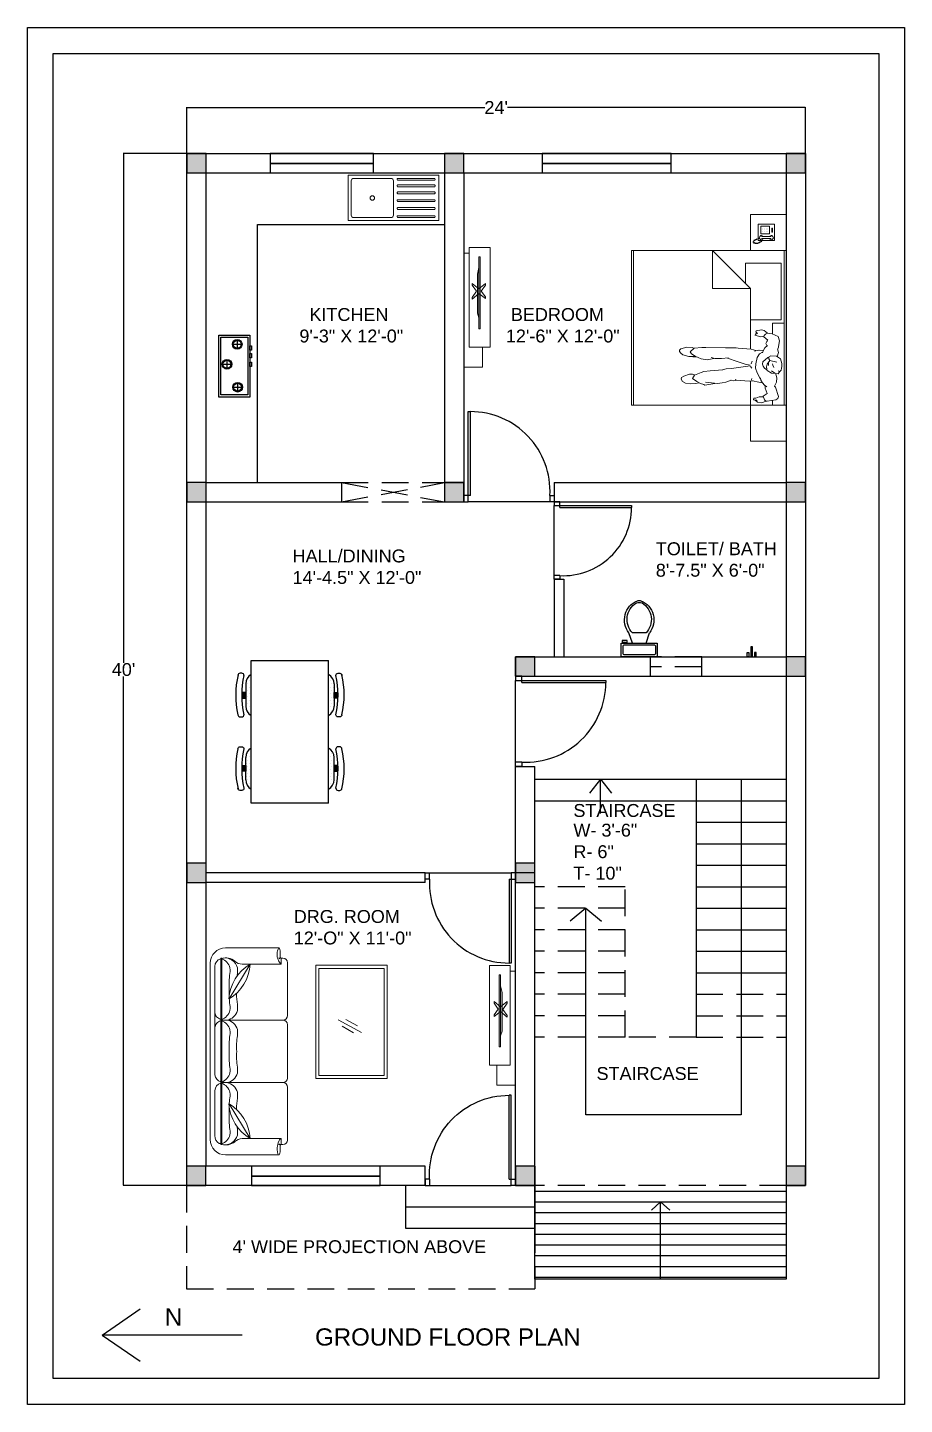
# Model space of a CAD drawing. Header units: inches. Extents: x 131529 to 132823, y 302501 to 303141.
# Drawn here: x 131529 to 131937, y 302501 to 303141 of the extents above; entities that cross this region are included whole.
import ezdxf

# ---------------------------------------------------------------- set-up
doc = ezdxf.new("R2010")
doc.units = ezdxf.units.IN
doc.header["$LTSCALE"] = 50
doc.header["$MEASUREMENT"] = 0
doc.header["$PDMODE"] = 34
doc.header["$PDSIZE"] = -1
doc.linetypes.add('HIDDEN', pattern=[0.375, 0.25, -0.125])
for name, color, linetype in [('column-1', 1, 'Continuous'), ('HATCH', 6, 'Continuous'), ('NOI THAT', 42, 'Continuous'), ('stair', 170, 'Continuous'), ('window-1', 32, 'Continuous')]:
    doc.layers.add(name, color=color, linetype=linetype)
for name, color, linetype, lineweight in [('FIXT', 204, 'Continuous', 0), ('FUR', 32, 'Continuous', 15), ('wall', 7, 'Continuous', 30), ('window', 150, 'Continuous', 13)]:
    doc.layers.add(name, color=color, linetype=linetype, lineweight=lineweight)
doc.styles.get("Standard").update_dxf_attribs({"font": 'arial.ttf'})
doc.dimstyles.get("Standard").update_dxf_attribs({"dimtxt": 6, "dimasz": 0.18, "dimexe": 0.18, "dimexo": 0.0625, "dimgap": 0.09, "dimtad": 0, "dimtih": 1, "dimtoh": 1, "dimdec": 1, "dimzin": 0, "dimdsep": 46, "dimlunit": 4, "dimtxsty": 'Standard', "dimcen": 0.09, "dimadec": 0, "dimazin": 0, "dimtfac": 1, "dimtdec": 1, "dimtofl": 0, "dimtmove": 0, "dimatfit": 3, "dimfxl": 1, "dimtolj": 1, "dimtzin": 0, "dimarcsym": 0})

# ---------------------------------------------------------------- blocks, each defined once
blk = doc.blocks.new('*D34')
at = {"color": 0, "lineweight": -2, "transparency": 16777216}
for p, q in [((131603.43, 303082.66), (131603.43, 303104.21)), ((131603.61, 303104.03), (131742.2, 303104.03)), ((131891.25, 303104.03), (131752.67, 303104.03)), ((131891.43, 303082.66), (131891.43, 303104.21))]:
    blk.add_line(p, q, dxfattribs=at)
at = {"color": 0, "transparency": 16777216}
for points in [[(131603.61, 303104.06), (131603.61, 303104), (131603.43, 303104.03)], [(131891.25, 303104.06), (131891.25, 303104), (131891.43, 303104.03)]]:
    blk.add_solid(points, dxfattribs=at)
at = {"layer": 'Defpoints', "color": 0, "transparency": 16777216}
for p in [(131603.43, 303104.03), (131603.43, 303082.59), (131891.43, 303082.59)]:
    blk.add_point(p, dxfattribs=at)
at = {"color": 0, "transparency": 16777216, "insert": (131747.43, 303104.03), "char_height": 6, "attachment_point": 5}
blk.add_mtext("\\A1;24'", dxfattribs=at)
blk = doc.blocks.new('*D33')
at = {"color": 0, "lineweight": -2, "transparency": 16777216}
for p, q in [((131603.37, 303082.59), (131573.87, 303082.59)), ((131574.05, 303082.41), (131574.05, 302845.75)), ((131574.05, 302602.77), (131574.05, 302839.44)), ((131603.37, 302602.59), (131573.87, 302602.59))]:
    blk.add_line(p, q, dxfattribs=at)
at = {"color": 0, "transparency": 16777216}
for points in [[(131574.02, 303082.41), (131574.08, 303082.41), (131574.05, 303082.59)], [(131574.02, 302602.77), (131574.08, 302602.77), (131574.05, 302602.59)]]:
    blk.add_solid(points, dxfattribs=at)
at = {"layer": 'Defpoints', "color": 0, "transparency": 16777216}
for p in [(131603.43, 303082.59), (131574.05, 302602.59), (131603.43, 302602.59)]:
    blk.add_point(p, dxfattribs=at)
at = {"color": 0, "transparency": 16777216, "insert": (131574.05, 302842.59), "char_height": 6, "attachment_point": 5}
blk.add_mtext("\\A1;40'", dxfattribs=at)
blk = doc.blocks.new('c-1')
at = {"true_color": 0x2776bb}
h = blk.add_hatch(color=152, dxfattribs=at)
h.dxf.hatch_style = 1
h.paths.add_polyline_path([(132531.54, 303002.83), (132522.54, 303002.83), (132522.54, 302993.83), (132531.54, 302993.83)])
at = {"layer": 'column-1'}
blk.add_lwpolyline([(132522.54, 303002.83), (132522.54, 302993.83), (132531.54, 302993.83), (132531.54, 303002.83), (132522.54, 303002.83)], dxfattribs=at)
blk = doc.blocks.new('w-1')
at = {"layer": 'window'}
for p, q in [((132593.25, 303036.58), (132545.25, 303036.58)), ((132593.25, 303036.38), (132545.25, 303036.38))]:
    blk.add_line(p, q, dxfattribs=at)
at = {"layer": 'window-1'}
for p, q in [((132545.25, 303041.08), (132545.25, 303032.08)), ((132593.25, 303041.08), (132545.25, 303041.08)), ((132593.25, 303032.08), (132593.25, 303041.08)), ((132545.25, 303032.08), (132593.25, 303032.08))]:
    blk.add_line(p, q, dxfattribs=at)
blk = doc.blocks.new('w-2')
at = {"layer": 'window'}
for p, q in [((132432.31, 303078.09), (132372.31, 303078.09)), ((132432.31, 303077.89), (132372.31, 303077.89))]:
    blk.add_line(p, q, dxfattribs=at)
at = {"layer": 'window-1'}
for p, q in [((132372.31, 303082.59), (132372.31, 303073.59)), ((132432.31, 303082.59), (132372.31, 303082.59)), ((132432.31, 303073.59), (132432.31, 303082.59)), ((132372.31, 303073.59), (132432.31, 303073.59))]:
    blk.add_line(p, q, dxfattribs=at)
blk = doc.blocks.new('v-1')
at = {"layer": 'window', "linetype": 'HIDDEN'}
for p, q in [((132593.25, 302942.29), (132569.25, 302942.29)), ((132593.25, 302942.09), (132569.25, 302942.09))]:
    blk.add_line(p, q, dxfattribs=at)
at = {"layer": 'window-1', "linetype": 'HIDDEN'}
for p, q in [((132569.25, 302946.79), (132569.25, 302937.79)), ((132593.25, 302946.79), (132569.25, 302946.79)), ((132593.25, 302937.79), (132593.25, 302946.79)), ((132569.25, 302937.79), (132593.25, 302937.79))]:
    blk.add_line(p, q, dxfattribs=at)
blk = doc.blocks.new('A$C8c4a38e5')
blk.add_blockref('v-1', (-132593.25, -302937.79))
blk = doc.blocks.new('*U10')
for p, q in [((-8, -8.5), (-8, -8)), ((-7, -8), (-7, -9.5)), ((-4, -8), (-6, -14)), ((4, -8), (6, -14)), ((9.5, -6), (9.5, -2)), ((-10, -8.5), (-8, -8.5)), ((-10, -9.5), (-10, -8.5)), ((-7, -9.5), (-10, -9.5)), ((4, -14), (-4, -14))]:
    blk.add_line(p, q)
blk.add_lwpolyline([(10.5, -8), (10.5, 0), (-10.5, 0), (-10.5, -8)], close=True)
for points in [[(-9.5, -2), (-9.5, -6)], [(8.5, -1), (-8.5, -1)], [(-8.5, -7), (8.5, -7)]]:
    blk.add_lwpolyline(points)
for centre, radius, start, end in [((-8.62, -1.88), 0.884, 81.8699, 188.1301), ((-8.62, -6.12), 0.884, 171.8699, 278.1301), ((8.62, -1.88), 0.884, 351.8699, 98.1301), ((8.62, -6.12), 0.884, 261.8699, 8.1301), ((3.52, -21.58), 12.17, 141.46911, 247.97143), ((4.2, -21.82), 11.33, 136.36773, 238.94682), ((-3.52, -21.58), 12.17, 292.02843, 38.53071), ((-4.2, -21.82), 11.33, 301.05301, 43.63209), ((0, -27.88), 4, 245.73182, 294.26817), ((0, -29), 4, 254.86053, 285.13947)]:
    blk.add_arc(centre, radius, start, end)
blk = doc.blocks.new('D1')
at = {"color": 51, "true_color": 0xf7f281}
for p, q in [((-586.56, 32830.65), (-586.56, 32831.65)), ((-586.56, 32831.65), (-584.56, 32831.65)), ((-586.56, 32828.65), (-586.56, 32830.65)), ((-584.56, 32828.65), (-586.56, 32828.65)), ((-584.56, 32831.65), (-546.56, 32831.65)), ((-584.56, 32828.65), (-584.56, 32831.65)), ((-547.56, 32828.65), (-547.56, 32789.65)), ((-547.56, 32828.65), (-546.56, 32828.65)), ((-546.56, 32831.65), (-546.56, 32828.65)), ((-544.56, 32831.65), (-546.56, 32831.65)), ((-546.56, 32828.65), (-544.56, 32828.65)), ((-546.56, 32828.65), (-546.56, 32789.65)), ((-544.56, 32830.65), (-544.56, 32831.65)), ((-544.56, 32828.65), (-544.56, 32830.65)), ((-546.56, 32789.65), (-547.56, 32789.65))]:
    blk.add_line(p, q, dxfattribs=at)
blk.add_arc((-547.56, 32826.7), 37.05, 176.98513, 270, dxfattribs=at)
blk = doc.blocks.new('GFDB')
at = {"color": 0, "linetype": 'Continuous'}
for p, q in [((11360.93, 3800.72), (11360.93, 3800.72)), ((11363.74, 3800.72), (11363.74, 3800.72)), ((11366.55, 3800.72), (11366.55, 3800.72)), ((11369.37, 3800.72), (11369.37, 3800.72)), ((11372.18, 3800.72), (11372.18, 3800.72)), ((11374.99, 3800.72), (11374.99, 3800.72))]:
    blk.add_line(p, q, dxfattribs=at)
at = {"layer": 'HATCH', "linetype": 'Continuous'}
for p, q in [((11359.52, 3800.01), (11359.52, 3800.01)), ((11360.93, 3799.31), (11360.93, 3799.31)), ((11362.33, 3800.01), (11362.33, 3800.01)), ((11362.33, 3798.61), (11362.33, 3798.61)), ((11363.74, 3799.31), (11363.74, 3799.31)), ((11365.15, 3800.01), (11365.15, 3800.01)), ((11365.15, 3798.61), (11365.15, 3798.61)), ((11366.55, 3799.31), (11366.55, 3799.31)), ((11367.96, 3800.01), (11367.96, 3800.01)), ((11367.96, 3798.61), (11367.96, 3798.61)), ((11369.37, 3799.31), (11369.37, 3799.31)), ((11370.77, 3800.01), (11370.77, 3800.01)), ((11370.77, 3798.61), (11370.77, 3798.61)), ((11372.18, 3799.31), (11372.18, 3799.31)), ((11373.58, 3800.01), (11373.58, 3800.01)), ((11373.58, 3798.61), (11373.58, 3798.61))]:
    blk.add_line(p, q, dxfattribs=at)
at = {"layer": 'NOI THAT', "linetype": 'Continuous'}
for p, q in [((11372.18, 3798.35), (11362.6, 3798.35)), ((11366.06, 3798.34), (11368.5, 3798.34)), ((11366.06, 3796.71), (11366.06, 3798.34)), ((11368.5, 3798.34), (11368.5, 3796.71)), ((11359.01, 3795.01), (11359.01, 3795.04)), ((11366.06, 3798.04), (11368.43, 3798.04)), ((11366.06, 3797.7), (11368.43, 3797.7)), ((11366.06, 3797.36), (11368.43, 3797.36)), ((11366.06, 3797.02), (11368.43, 3797.02)), ((11366.06, 3796.91), (11368.43, 3796.91)), ((11375.88, 3795.04), (11375.88, 3795.05))]:
    blk.add_line(p, q, dxfattribs=at)
for points in [[(11359.01, 3795.04), (11359, 3795.04, -0.414214), (11358.1, 3795.94), (11358.1, 3796.68, -0.414214), (11359, 3797.58)], [(11359, 3797.58), (11359.01, 3797.58, -0.414214)], [(11375.78, 3797.58, -0.414214), (11376.68, 3796.68), (11376.68, 3795.94, -0.414214), (11375.78, 3795.04)]]:
    blk.add_lwpolyline(points, format="xyb", dxfattribs=at)
for centre, radius, start, end in [((11362.6, 3802.85), 4.5, 208.59079, 270), ((11372.18, 3802.85), 4.5, 270, 331.40921), ((11367.39, 3834.51), 37.87, 257.19932, 282.80068), ((11367.37, 3831.35), 37.29, 257.04245, 283.41445)]:
    blk.add_arc(centre, radius, start, end, dxfattribs=at)
blk = doc.blocks.new('NGM')
at = {"color": 0, "linetype": 'Continuous'}
for p, q in [((11317.72, 4592.48), (11317.72, 4592.48)), ((11319.12, 4594.59), (11319.12, 4594.59)), ((11320.53, 4592.48), (11320.53, 4592.48)), ((11323.34, 4592.48), (11323.34, 4592.48)), ((11326.15, 4592.48), (11326.15, 4592.48)), ((11328.97, 4592.48), (11328.97, 4592.48)), ((11331.78, 4592.48), (11331.78, 4592.48)), ((11350.21, 4592.48), (11350.21, 4592.48)), ((11353.02, 4592.48), (11353.02, 4592.48)), ((11355.84, 4592.48), (11355.84, 4592.48)), ((11358.65, 4592.48), (11358.65, 4592.48)), ((11361.46, 4592.48), (11361.46, 4592.48)), ((11364.27, 4592.48), (11364.27, 4592.48)), ((11317.72, 4559.53), (11317.72, 4559.53)), ((11319.12, 4557.42), (11319.12, 4557.42)), ((11320.53, 4559.53), (11320.53, 4559.53)), ((11323.34, 4559.53), (11323.34, 4559.53)), ((11326.15, 4559.53), (11326.15, 4559.53)), ((11328.97, 4559.53), (11328.97, 4559.53)), ((11331.78, 4559.53), (11331.78, 4559.53))]:
    blk.add_line(p, q, dxfattribs=at)
at = {"layer": 'HATCH', "linetype": 'Continuous'}
for p, q in [((11319.12, 4593.18), (11319.12, 4593.18)), ((11320.53, 4593.89), (11320.53, 4593.89)), ((11321.93, 4594.59), (11321.93, 4594.59)), ((11321.93, 4593.18), (11321.93, 4593.18)), ((11323.34, 4593.89), (11323.34, 4593.89)), ((11324.75, 4594.59), (11324.75, 4594.59)), ((11324.75, 4593.18), (11324.75, 4593.18)), ((11326.15, 4593.89), (11326.15, 4593.89)), ((11327.56, 4594.59), (11327.56, 4594.59)), ((11327.56, 4593.18), (11327.56, 4593.18)), ((11328.97, 4593.89), (11328.97, 4593.89)), ((11330.37, 4594.59), (11330.37, 4594.59)), ((11330.37, 4593.18), (11330.37, 4593.18)), ((11331.78, 4593.89), (11331.78, 4593.89)), ((11333.18, 4593.18), (11333.18, 4593.18)), ((11348.81, 4593.18), (11348.81, 4593.18)), ((11350.21, 4593.89), (11350.21, 4593.89)), ((11351.62, 4594.59), (11351.62, 4594.59)), ((11351.62, 4593.18), (11351.62, 4593.18)), ((11353.02, 4593.89), (11353.02, 4593.89)), ((11354.43, 4594.59), (11354.43, 4594.59)), ((11354.43, 4593.18), (11354.43, 4593.18)), ((11355.84, 4593.89), (11355.84, 4593.89)), ((11357.24, 4594.59), (11357.24, 4594.59)), ((11357.24, 4593.18), (11357.24, 4593.18)), ((11358.65, 4593.89), (11358.65, 4593.89)), ((11360.06, 4594.59), (11360.06, 4594.59)), ((11360.06, 4593.18), (11360.06, 4593.18)), ((11361.46, 4593.89), (11361.46, 4593.89)), ((11362.87, 4594.59), (11362.87, 4594.59)), ((11362.87, 4593.18), (11362.87, 4593.18)), ((11319.12, 4558.82), (11319.12, 4558.82)), ((11320.53, 4558.12), (11320.53, 4558.12)), ((11321.93, 4558.82), (11321.93, 4558.82)), ((11321.93, 4557.42), (11321.93, 4557.42)), ((11323.34, 4558.12), (11323.34, 4558.12)), ((11324.75, 4558.82), (11324.75, 4558.82)), ((11324.75, 4557.42), (11324.75, 4557.42)), ((11326.15, 4558.12), (11326.15, 4558.12)), ((11327.56, 4558.82), (11327.56, 4558.82)), ((11327.56, 4557.42), (11327.56, 4557.42)), ((11328.97, 4558.12), (11328.97, 4558.12)), ((11330.37, 4558.82), (11330.37, 4558.82)), ((11330.37, 4557.42), (11330.37, 4557.42)), ((11331.78, 4558.12), (11331.78, 4558.12)), ((11333.18, 4558.82), (11333.18, 4558.82))]:
    blk.add_line(p, q, dxfattribs=at)
at = {"layer": 'NOI THAT', "linetype": 'Continuous'}
for p, q in [((11316.82, 4598.16), (11316.82, 4598.15)), ((11333.7, 4598.18), (11333.7, 4598.16)), ((11348.29, 4598.18), (11348.29, 4598.16)), ((11365.17, 4598.16), (11365.17, 4598.15)), ((11320.53, 4594.85), (11330.11, 4594.85)), ((11324.21, 4594.86), (11324.21, 4596.49)), ((11326.65, 4594.86), (11324.21, 4594.86)), ((11326.65, 4596.28), (11324.28, 4596.28)), ((11326.65, 4596.17), (11324.28, 4596.17)), ((11326.65, 4595.83), (11324.28, 4595.83)), ((11326.65, 4595.49), (11324.28, 4595.49)), ((11326.65, 4595.15), (11324.28, 4595.15)), ((11326.65, 4596.49), (11326.65, 4594.86)), ((11361.46, 4594.85), (11351.88, 4594.85)), ((11355.34, 4596.49), (11355.34, 4594.86)), ((11355.34, 4596.28), (11357.71, 4596.28)), ((11355.34, 4596.17), (11357.71, 4596.17)), ((11355.34, 4595.83), (11357.71, 4595.83)), ((11355.34, 4595.49), (11357.71, 4595.49)), ((11355.34, 4595.15), (11357.71, 4595.15)), ((11355.34, 4594.86), (11357.78, 4594.86)), ((11357.78, 4594.86), (11357.78, 4596.49)), ((11320.53, 4557.16), (11330.11, 4557.16)), ((11326.65, 4557.15), (11324.21, 4557.15)), ((11324.21, 4557.15), (11324.21, 4555.52)), ((11326.65, 4556.85), (11324.28, 4556.85)), ((11326.65, 4556.51), (11324.28, 4556.51)), ((11326.65, 4556.17), (11324.28, 4556.17)), ((11326.65, 4555.83), (11324.28, 4555.83)), ((11326.65, 4555.72), (11324.28, 4555.72)), ((11326.65, 4555.52), (11326.65, 4557.15)), ((11316.82, 4553.85), (11316.82, 4553.86)), ((11333.7, 4553.82), (11333.7, 4553.85))]:
    blk.add_line(p, q, dxfattribs=at)
at = {"layer": 'NOI THAT'}
for p, q in [((11310.62, 4559.5), (11310.62, 4592.5)), ((11310.62, 4592.5), (11371.37, 4592.5)), ((11371.37, 4592.5), (11371.37, 4559.5)), ((11310.62, 4559.5), (11371.37, 4559.5))]:
    blk.add_line(p, q, dxfattribs=at)
at = {"layer": 'NOI THAT', "linetype": 'Continuous'}
for points in [[(11316.93, 4595.61, -0.414214), (11316.03, 4596.51), (11316.03, 4597.26, -0.414214), (11316.93, 4598.16)], [(11333.7, 4598.16), (11333.71, 4598.16, -0.414214), (11334.61, 4597.26), (11334.61, 4596.51, -0.414214), (11333.71, 4595.61)], [(11348.29, 4598.16), (11348.28, 4598.16, 0.414214), (11347.38, 4597.26), (11347.38, 4596.51, 0.414214), (11348.28, 4595.61)], [(11365.06, 4595.61, 0.414214), (11365.96, 4596.51), (11365.96, 4597.26, 0.414214), (11365.06, 4598.16)], [(11333.71, 4595.61), (11333.7, 4595.61, -0.414214)], [(11348.28, 4595.61), (11348.29, 4595.61, 0.414214)], [(11316.93, 4556.39, 0.414214), (11316.03, 4555.49), (11316.03, 4554.75, 0.414214), (11316.93, 4553.85)], [(11333.7, 4553.85), (11333.71, 4553.85, 0.414214), (11334.61, 4554.75), (11334.61, 4555.49, 0.414214), (11333.71, 4556.39)], [(11333.71, 4556.39), (11333.7, 4556.39, 0.414214)]]:
    blk.add_lwpolyline(points, format="xyb", dxfattribs=at)
for centre, radius, start, end in [((11325.34, 4561.84), 37.29, 77.04245, 103.41445), ((11356.65, 4561.84), 37.29, 76.58555, 102.95755), ((11320.53, 4590.35), 4.5, 90, 151.40921), ((11325.32, 4558.68), 37.87, 77.19932, 102.80068), ((11330.11, 4590.35), 4.5, 28.59079, 90), ((11351.88, 4590.35), 4.5, 90, 151.40921), ((11356.67, 4558.68), 37.87, 77.19932, 102.80068), ((11361.46, 4590.35), 4.5, 28.59079, 90), ((11320.53, 4561.66), 4.5, 208.59079, 270), ((11325.32, 4593.32), 37.87, 257.19932, 282.80068), ((11330.11, 4561.66), 4.5, 270, 331.40921), ((11325.34, 4590.16), 37.29, 256.58555, 282.95755)]:
    blk.add_arc(centre, radius, start, end, dxfattribs=at)
at = {"layer": 'wall'}
blk.add_blockref('GFDB', (-10.72, 758.81), dxfattribs=at)
blk = doc.blocks.new('A$C3D937D1C')
at = {"linetype": 'Continuous', "lineweight": 9, "ltscale": 0.5}
for p, q in [((8.73, 43.62), (107.98, 43.62)), ((36.31, 40.97), (10.86, 40.97)), ((106.15, 40.98), (45.17, 40.97)), ((0, 4.96), (0, 34.89)), ((6.21, 37.64), (6.07, 37.64)), ((116.71, 34.89), (116.71, 4.93)), ((9.21, 25.56), (9.21, 3.5)), ((107.5, 3.53), (107.5, 25.56)), ((0, 4.96), (0, 4.96))]:
    blk.add_line(p, q, dxfattribs=at)
at = {"lineweight": 9}
for p, q in [((0, 34.92), (0, 4.96)), ((5.91, 37.1), (40.49, 37.1)), ((6.22, 37.67), (40.49, 37.67)), ((9.21, 21.06), (28.77, 32.99)), ((20.7, 32.98), (25.86, 32.98)), ((40.74, 34.18), (40.74, 37.25)), ((40.74, 33.47), (40.74, 2.58)), ((58.36, 37.67), (41, 37.67)), ((58.36, 37.1), (41, 37.1)), ((58.36, 32.98), (55.62, 32.98)), ((58.36, 37.67), (75.72, 37.67)), ((58.36, 37.1), (75.72, 37.1)), ((58.36, 32.98), (61.09, 32.98)), ((75.97, 34.18), (75.97, 37.25)), ((75.97, 33.47), (75.97, 2.58)), ((110.64, 37.67), (76.22, 37.67)), ((110.64, 37.1), (76.22, 37.1)), ((107.51, 21.06), (87.95, 32.99)), ((96.01, 32.98), (90.85, 32.98)), ((116.71, 34.92), (116.71, 4.96)), ((25.57, 28.72), (25.86, 28.72)), ((55.92, 28.72), (55.62, 28.72)), ((60.79, 28.72), (61.09, 28.72)), ((91.15, 28.72), (90.85, 28.72)), ((5.82, 2.58), (5.82, 3.24)), ((6.05, 3.53), (9.21, 3.53)), ((110.66, 3.53), (107.5, 3.53)), ((110.89, 2.58), (110.89, 3.24)), ((38.17, 0), (8.4, 0)), ((43.32, 0), (58.36, 0)), ((73.39, 0), (58.36, 0)), ((78.55, 0), (108.31, 0))]:
    blk.add_line(p, q, dxfattribs=at)
at = {"linetype": 'Continuous', "lineweight": 9, "ltscale": 0.5}
for centre, radius, start, end in [((8.73, 34.89), 8.73, 90, 180), ((10.56, 36.49), 4.49, 86.11492, 154.18393), ((35.98, 36.42), 4.56, 15.87303, 85.84095), ((45.7, 36.19), 4.81, 96.23637, 162.06753), ((106.15, 36.49), 4.49, 15.24187, 90), ((107.98, 34.89), 8.73, 360, 90), ((13.19, 34.72), 7.59, 162.03318, 221.03993), ((6.08, 37.34), 0.297, 92.00646, 248.33556), ((10.56, 36.49), 4.49, 154.18393, 165.19019), ((103.51, 34.72), 7.59, 318.96007, 18.32224), ((3.32, 25.56), 5.89, 0, 45.20961), ((113.39, 25.56), 5.89, 134.79041, 180.0427), ((0.77, 4.56), 0.863, 103.65266, 152.25391), ((3.38, -4.59), 10.38, 80.72908, 105.72056), ((4.38, -2.43), 8.11, 59.54306, 85.26907), ((7.87, 3.37), 1.35, 5.5333, 62.62455), ((112.54, -0.85), 6.68, 83.74322, 139.02397), ((113.63, -0.08), 5.88, 58.4644, 93.52906)]:
    blk.add_arc(centre, radius, start, end, dxfattribs=at)
at = {"lineweight": 9}
for centre, radius, start, end in [((71.23, 36.52), 4.49, 50.41009, 82.48306), ((68.6, 34.76), 7.59, 22.5791, 43.54929), ((83.34, 34.76), 7.59, 136.45071, 157.4209), ((80.7, 36.52), 4.49, 97.37672, 129.58991), ((13.07, 35.37), 7.35, 170.6841, 255.25325), ((13.07, 39.62), 7.35, 200.10287, 255.9463), ((30.17, 8.69), 24.35, 93.31715, 149.46212), ((7.8, 45.36), 24.35, 273.31715, 329.46212), ((12.94, 44.87), 12.48, 262.38135, 281.95065), ((20.7, -8.88), 41.86, 89.99991, 97.10255), ((25.86, -8.88), 41.86, 87.22437, 90.00009), ((25.86, -8.88), 41.86, 82.89745, 86.11477), ((33.62, 44.87), 12.48, 258.04935, 277.61865), ((33.49, 39.62), 7.35, 284.0537, 339.89713), ((33.49, 35.37), 7.35, 284.74675, 350.6841), ((40.49, 37.38), 0.286, 270, 90), ((41, 37.38), 0.286, 89.99893, 270), ((47.99, 35.37), 7.35, 189.3159, 255.25325), ((47.99, 39.62), 7.35, 200.10287, 255.9463), ((47.86, 44.87), 12.48, 262.38135, 281.95065), ((55.62, -8.88), 41.86, 89.99991, 97.10255), ((61.09, -8.88), 41.86, 82.89745, 90.00009), ((68.85, 44.87), 12.48, 258.04935, 277.61865), ((68.72, 39.62), 7.35, 284.0537, 339.89713), ((68.72, 35.37), 7.35, 284.74675, 350.6841), ((75.72, 37.38), 0.286, 270, 90), ((76.22, 37.38), 0.286, 90, 270), ((83.22, 35.37), 7.35, 189.3159, 255.25325), ((83.22, 39.62), 7.35, 200.10287, 255.9463), ((83.09, 44.87), 12.48, 262.38135, 281.95065), ((90.85, -8.88), 41.86, 89.99991, 97.10255), ((86.54, 8.69), 24.35, 30.53788, 86.68285), ((108.91, 45.36), 24.35, 210.53788, 266.68285), ((96.01, -8.88), 41.86, 82.89745, 90.00009), ((103.77, 44.87), 12.48, 258.04935, 277.61865), ((103.64, 39.62), 7.35, 284.0537, 339.89713), ((103.64, 35.37), 7.35, 284.74675, 8.32761), ((110.64, 37.38), 0.286, 270, 90), ((12.86, 40.63), 12.48, 262.38135, 278.03843), ((20.7, -13.14), 41.86, 96.51539, 98.38085), ((25.86, -13.14), 41.86, 81.61915, 90.00009), ((33.71, 40.63), 12.48, 261.96157, 277.61865), ((47.78, 40.63), 12.48, 262.38135, 278.03843), ((55.62, -13.14), 41.86, 86.25941, 98.38085), ((61.09, -13.14), 41.86, 81.61915, 93.74059), ((68.93, 40.63), 12.48, 261.96157, 277.61865), ((83, 40.63), 12.48, 262.38135, 278.03843), ((90.85, -13.14), 41.86, 89.99991, 98.38085), ((96.01, -13.14), 41.86, 81.61915, 83.48461), ((103.85, 40.63), 12.48, 261.96157, 277.61865), ((5.08, 3.47), 0.75, 19.51727, 85.54232), ((6.05, 3.82), 0.286, 199.51727, 270), ((6.11, 3.24), 0.286, 90, 180), ((8.4, 2.58), 2.58, 180, 270), ((38.17, 2.58), 2.58, 270, 0), ((43.32, 2.58), 2.58, 180, 270), ((73.39, 2.58), 2.58, 270, 0), ((78.55, 2.58), 2.58, 180, 270), ((108.31, 2.58), 2.58, 270, 0), ((110.6, 3.24), 0.286, 0, 90), ((110.66, 3.82), 0.286, 270, 340.48273), ((111.64, 3.47), 0.75, 94.45768, 160.48273)]:
    blk.add_arc(centre, radius, start, end, dxfattribs=at)
for centre, major_axis, start_param, end_param in [((3.44, 4.96), (3.44, 0), 3.141593, 5.22756), ((4.12, 4.66), (2.06, 0), -1.055642, 0.689291)]:
    blk.add_ellipse(centre, major_axis=major_axis, ratio=0.249415, start_param=start_param, end_param=end_param, dxfattribs=at)
at = {"lineweight": 9, "extrusion": (0, 0, -1)}
for centre, major_axis, start_param, end_param in [((112.59, 4.66), (2.06, 0), 2.08595, 3.830884), ((113.27, 4.96), (3.44, 0), -0.030964, 2.085967)]:
    blk.add_ellipse(centre, major_axis=major_axis, ratio=0.249415, start_param=start_param, end_param=end_param, dxfattribs=at)
blk = doc.blocks.new('sgsgss')
at = {"layer": 'FUR', "color": 252, "true_color": 0x939598}
for p, q in [((11957.94, -4210.38), (11961.19, -4214.43)), ((11957.94, -4210.38), (11958.88, -4210.38)), ((11958.88, -4210.38), (11962.62, -4213.03)), ((11966.37, -4210.38), (11962.62, -4213.03)), ((11967.34, -4210.38), (11964.01, -4214.46)), ((11966.37, -4210.38), (11967.34, -4210.38)), ((11961.19, -4214.43), (11957.86, -4218.36)), ((11957.86, -4218.36), (11958.84, -4218.36)), ((11962.58, -4215.86), (11958.84, -4218.36)), ((11962.58, -4215.86), (11966.01, -4218.36)), ((11964.01, -4214.46), (11966.96, -4218.36)), ((11966.01, -4218.36), (11966.96, -4218.36))]:
    blk.add_line(p, q, dxfattribs=at)
blk = doc.blocks.new('fgggdg')
at = {"layer": 'wall'}
h = blk.add_hatch(color=256, dxfattribs=at)
h.dxf.hatch_style = 1
h.paths.add_polyline_path([(11973.99, -4187.13), (11973.99, -4187.82), (12008.84, -4187.82), (12008.84, -4187.13)])
h.paths.add_polyline_path([(11982.49, -4186.44), (11979.25, -4187.13), (12003.58, -4187.13), (12001.29, -4186.44)])
at = {"layer": 'FUR', "color": 30, "true_color": 0xf26722}
for points in [[(11973.99, -4187.13), (12008.84, -4187.13), (12008.84, -4187.82), (11973.99, -4187.82)], [(11982.49, -4186.44), (12001.29, -4186.44), (12003.58, -4187.13), (11979.25, -4187.13)]]:
    blk.add_lwpolyline(points, close=True, dxfattribs=at)
at = {"layer": 'wall', "color": 252, "true_color": 0x939598, "xscale": 0.8, "yscale": 0.8, "zscale": 0.8}
blk.add_blockref('sgsgss', (2420.61, -815.59), dxfattribs=at)
blk = doc.blocks.new('VD')
at = {"layer": 'FUR', "ltscale": 0.5}
for p, q in [((26105.8, -1675.93), (26105.8, -1666.58)), ((26105.8, -1666.58), (26114.49, -1666.58)), ((26114.49, -1719.66), (26114.49, -1666.58)), ((26114.49, -1719.66), (26112.03, -1719.66))]:
    blk.add_line(p, q, dxfattribs=at)
blk.add_lwpolyline([(26112.03, -1722.34), (26102.31, -1722.34), (26102.31, -1675.93), (26112.03, -1675.93)], close=True, dxfattribs=at)
blk = doc.blocks.new('A$C37C667C8')
for p, q in [((0, 80.05), (16.7, 80.05)), ((0, 63.35), (0, 80.05)), ((16.7, 80.05), (16.7, 63.35)), ((16.7, 80.05), (88.68, 80.05)), ((16.7, 80.05), (16.7, 8.05)), ((88.68, 79.12), (16.7, 79.12)), ((32.24, 76.87), (31.41, 76.19)), ((33.07, 77.73), (32.24, 76.87)), ((32.43, 76.94), (32.74, 76.22)), ((33.99, 77.75), (33.07, 77.73)), ((34.68, 77.96), (33.99, 77.75)), ((36.08, 77.92), (34.68, 77.96)), ((38.27, 77.31), (36.08, 77.92)), ((39.57, 75.46), (38.27, 77.31)), ((46.62, 76.89), (43.06, 76.21)), ((48.63, 76.27), (46.62, 76.89)), ((56.47, 77.7), (56.47, 63.35)), ((82.81, 77.7), (56.47, 77.7)), ((82.81, 61), (82.81, 77.7)), ((88.68, 8.05), (88.68, 80.05)), ((88.68, 80.05), (105.38, 80.05)), ((88.68, 63.35), (88.68, 80.05)), ((105.38, 80.05), (105.38, 63.35)), ((17.81, 68.68), (18.69, 70.46)), ((18.55, 71.18), (19.24, 75.24)), ((18.69, 70.46), (18.55, 71.18)), ((19.24, 75.24), (19.82, 76.05)), ((19.82, 76.05), (20.85, 76.48)), ((20.85, 76.48), (25.15, 75.02)), ((20.89, 69.3), (22.17, 71.2)), ((22.23, 71.12), (24.66, 70.17)), ((25.15, 75.02), (25.58, 74.61)), ((25.3, 70.98), (26.05, 69.84)), ((25.58, 74.61), (27.41, 75.44)), ((27.41, 75.44), (29.42, 75.67)), ((29.42, 75.67), (31.24, 75.22)), ((31.41, 76.19), (31.49, 74.92)), ((31.49, 74.92), (31.72, 73.11)), ((32.68, 73.1), (31.58, 74.7)), ((31.72, 73.11), (32.85, 71.2)), ((32.85, 71.2), (33.46, 70.92)), ((33.16, 71), (34.02, 69.9)), ((33.46, 70.92), (34.55, 70.83)), ((34.28, 74.24), (35.33, 73.8)), ((34.55, 70.83), (35.87, 71.22)), ((35.18, 71.74), (36.51, 71.73)), ((35.33, 73.8), (36.01, 73.6)), ((35.87, 71.22), (37.47, 72.39)), ((37.49, 72.43), (36.78, 75.58)), ((36.86, 69.08), (38.92, 71.45)), ((37.47, 72.39), (38.37, 71.86)), ((38.37, 71.86), (39.02, 71.93)), ((38.92, 71.45), (39.75, 72.88)), ((41.19, 76.34), (39.32, 75.82)), ((39.75, 72.88), (39.57, 75.46)), ((42.89, 76.01), (41.19, 76.34)), ((43.38, 70.11), (44.44, 71.34)), ((44.21, 71.09), (45.38, 70.59)), ((45.38, 70.59), (46.33, 70.97)), ((46.33, 70.97), (46.86, 71.27)), ((47.05, 71.47), (48.56, 69.61)), ((49.95, 73.52), (48.63, 76.27)), ((50.19, 71.35), (49.85, 70.32)), ((50.19, 71.35), (49.95, 73.52)), ((51.56, 69.69), (50.19, 71.35)), ((93.36, 74.52), (93.36, 67)), ((100.97, 74.52), (93.36, 74.52)), ((94.21, 73.07), (94.21, 68.43)), ((95.14, 73.07), (95.14, 68.43)), ((96.51, 72.22), (96.51, 68.16)), ((99.99, 72.22), (96.51, 72.22)), ((99.12, 73.67), (97.23, 73.67)), ((97.23, 73.67), (97.23, 73.24)), ((97.23, 73.24), (99.12, 73.24)), ((97.38, 71.5), (97.38, 71.5)), ((97.38, 70.63), (97.38, 70.63)), ((98.25, 71.5), (98.25, 71.5)), ((98.25, 70.63), (98.25, 70.63)), ((99.12, 73.24), (99.12, 73.67)), ((99.12, 71.5), (99.12, 71.5)), ((99.12, 70.63), (99.12, 70.63)), ((99.99, 68.16), (99.99, 72.22)), ((100.97, 67), (100.97, 74.52)), ((18.1, 66.64), (17.81, 68.68)), ((19.03, 65.61), (18.1, 66.64)), ((19.11, 66.4), (18.58, 66.41)), ((18.75, 70.43), (19.32, 69.85)), ((19.24, 65.01), (19.11, 66.4)), ((19.24, 65.01), (19.44, 64.73)), ((19.32, 69.85), (20.89, 69.3)), ((20.02, 64.94), (19.44, 64.73)), ((20.09, 65.86), (20.02, 64.94)), ((20.66, 67.41), (20.09, 65.86)), ((20.62, 69.35), (20.66, 67.41)), ((24.66, 70.17), (25.76, 70.18)), ((26.05, 69.84), (27.22, 68.97)), ((27.64, 66.56), (27.16, 68.78)), ((27.22, 68.97), (28.45, 68.27)), ((27.96, 65.17), (27.64, 66.56)), ((27.9, 62.76), (28.09, 64.94)), ((28.05, 64.16), (28.77, 63.87)), ((28.45, 68.27), (29.42, 67.99)), ((28.93, 68.1), (31.8, 66.47)), ((31.8, 66.47), (33.99, 65.79)), ((33.99, 65.79), (35.99, 65.84)), ((34.02, 69.9), (34.95, 69.32)), ((34.7, 63.39), (34.04, 64.06)), ((34.95, 69.32), (35.85, 68.97)), ((35.85, 68.97), (36.86, 69.08)), ((35.99, 65.84), (38.93, 66.45)), ((37.24, 64.17), (36.04, 63.66)), ((38.93, 66.45), (40.66, 67.58)), ((40.66, 67.58), (41.36, 68.92)), ((41.16, 69.04), (42.36, 69.48)), ((42.29, 67.25), (41.92, 65.31)), ((42.13, 65.94), (42.85, 63.76)), ((42.2, 69.19), (42.36, 67.38)), ((42.36, 69.48), (43.38, 70.11)), ((49.15, 69.72), (48.56, 69.61)), ((48.81, 69.64), (48.57, 68.05)), ((48.57, 68.05), (49.4, 65.63)), ((49.14, 65.56), (49.9, 65.75)), ((49.85, 70.32), (49.15, 69.72)), ((49.88, 66.38), (50.17, 66.71)), ((49.9, 65.75), (49.88, 66.38)), ((50.17, 66.71), (50.8, 65.8)), ((50.8, 65.8), (51.33, 66.06)), ((51.33, 66.06), (51.87, 68.46)), ((51.87, 68.46), (51.56, 69.69)), ((92.34, 66.84), (91.78, 66.65)), ((92.34, 66.46), (91.78, 66.28)), ((92.34, 66.09), (91.78, 65.91)), ((92.34, 65.72), (91.78, 65.54)), ((92.53, 67.21), (91.97, 67.02)), ((92.53, 65.35), (91.97, 65.17)), ((92.71, 67.58), (92.16, 67.39)), ((92.71, 64.98), (92.16, 64.79)), ((92.9, 67.95), (92.34, 67.76)), ((93.08, 68.32), (92.53, 68.13)), ((93.15, 64.72), (92.59, 64.53)), ((93.27, 68.69), (92.71, 68.51)), ((93.64, 65.17), (93.08, 64.98)), ((93.83, 65.54), (93.27, 65.35)), ((93.36, 67), (100.97, 67)), ((94.01, 65.91), (93.45, 65.72)), ((94.2, 66.28), (93.64, 66.09)), ((94.35, 67.52), (94.01, 66.46)), ((96.51, 68.16), (99.99, 68.16)), ((97.38, 69.76), (97.38, 69.76)), ((97.38, 68.89), (97.38, 68.89)), ((98.25, 69.76), (98.25, 69.76)), ((98.25, 68.89), (98.25, 68.89)), ((99.12, 69.76), (99.12, 69.76)), ((99.12, 68.89), (99.12, 68.89)), ((16.7, 63.35), (0, 63.35)), ((16.7, 63.35), (27.95, 63.35)), ((28.34, 56.92), (27.9, 62.76)), ((28.77, 63.87), (29.2, 63.99)), ((35, 63.31), (33.88, 54.48)), ((35.91, 60.88), (35.37, 63.29)), ((37.03, 57.11), (35.91, 60.88)), ((42.85, 63.76), (43.23, 57.61)), ((42.88, 63.35), (71.06, 63.35)), ((88.68, 45.73), (71.06, 63.35)), ((71.06, 63.35), (71.06, 45.73)), ((82.81, 61), (73.41, 61)), ((105.38, 63.35), (88.68, 63.35)), ((27.21, 50.23), (27.53, 51.93)), ((27.53, 51.93), (28.44, 54.43)), ((28.12, 55.63), (28.39, 56.92)), ((28.33, 54.19), (28.12, 55.63)), ((28.77, 56.25), (28.34, 56.92)), ((33.64, 52.06), (33.15, 50.41)), ((33.88, 54.48), (33.64, 52.06)), ((38.65, 52.74), (37.03, 57.11)), ((38.4, 49.82), (38.73, 53.11)), ((43.23, 57.61), (43.49, 56.77)), ((43.49, 56.77), (43.43, 51.68)), ((43.43, 51.68), (43.52, 42.62)), ((26.06, 42.11), (26.92, 46.79)), ((26.9, 48), (27.21, 50.23)), ((27.5, 42.5), (26.9, 48)), ((33.15, 50.41), (32.77, 44.62)), ((33.15, 50.41), (32.98, 50.32)), ((37.91, 43.24), (38.48, 46.32)), ((38.41, 46.85), (38.4, 49.82)), ((38.94, 45.09), (38.41, 46.85)), ((71.06, 45.73), (88.68, 45.73)), ((26.31, 41.7), (26.06, 42.11)), ((26.9, 40.14), (26.31, 41.7)), ((26.83, 37.72), (27.09, 39.42)), ((27.83, 38.4), (26.9, 40.14)), ((32.02, 40.43), (30.71, 37.36)), ((32.47, 41.65), (32.02, 40.43)), ((32.77, 44.62), (32.47, 41.65)), ((38.3, 40.45), (37.91, 43.24)), ((39.52, 37.58), (38.3, 40.45)), ((43.61, 40.76), (43.21, 37.21)), ((43.52, 42.62), (43.61, 40.76)), ((26.64, 35.48), (26.83, 37.72)), ((26.93, 33.19), (26.64, 35.48)), ((27.74, 31.76), (26.93, 33.19)), ((29.21, 36.33), (27.83, 38.4)), ((30.71, 37.36), (29.21, 36.33)), ((30.32, 32.38), (29.56, 31.31)), ((31.17, 35.04), (30.32, 32.38)), ((30.82, 37.32), (31.21, 36.42)), ((31.21, 36.42), (31.17, 35.04)), ((39.31, 36.49), (39.22, 38.29)), ((39.34, 34.74), (39.47, 37.43)), ((40.18, 31.98), (39.34, 34.74)), ((40.58, 35.91), (39.52, 37.58)), ((41.56, 35.27), (40.58, 35.91)), ((43.21, 37.21), (41.56, 35.27)), ((43.76, 33.81), (42.98, 31.01)), ((43.28, 36.81), (43.54, 36.22)), ((43.54, 36.22), (43.76, 33.81)), ((28.84, 31.12), (27.74, 31.76)), ((29.56, 31.31), (28.84, 31.12)), ((40.93, 31.03), (40.18, 31.98)), ((41.79, 30.37), (40.93, 31.03)), ((42.34, 30.39), (41.79, 30.37)), ((42.98, 31.01), (42.34, 30.39)), ((16.7, 8.98), (88.68, 8.98)), ((16.7, 8.05), (88.68, 8.05))]:
    blk.add_line(p, q)
blk.add_lwpolyline([(18.96, 73.59), (16.7, 73.59), (16.7, 79.12), (54.87, 79.12), (54.87, 73.59), (49.92, 73.59)])
for centre, start, end in [((94.67, 73.07), 298.49146, 241.50854), ((94.67, 68.43), 118.49146, 61.50854)]:
    blk.add_arc(centre, 0.972, start, end)
blk = doc.blocks.new('FIX_02')
for p, q in [((-450, 0), (450, 0)), ((450, 0), (450, -450)), ((-450, 0), (-450, -450)), ((-413, -37), (-413, -42)), ((-413, -117), (-413, -122)), ((-44, -30), (-406, -30)), ((-44, -49), (-406, -49)), ((-44, -110), (-406, -110)), ((-44, -129), (-406, -129)), ((-37, -37), (-37, -42)), ((-37, -117), (-37, -122)), ((0, -55), (0, -395)), ((25, -30), (395, -30)), ((420, -55), (420, -395)), ((-413, -196), (-413, -201)), ((-413, -273), (-413, -278)), ((-44, -189), (-406, -189)), ((-44, -208), (-406, -208)), ((-44, -266), (-406, -266)), ((-37, -196), (-37, -201)), ((-37, -273), (-37, -278)), ((-413, -342), (-413, -348)), ((-413, -408), (-413, -413)), ((-44, -285), (-406, -285)), ((-44, -335), (-406, -335)), ((-44, -355), (-406, -355)), ((-44, -401), (-406, -401)), ((-37, -342), (-37, -348)), ((-37, -408), (-37, -413)), ((-450, -450), (450, -450)), ((-44, -420), (-406, -420)), ((25, -420), (395, -420))]:
    blk.add_line(p, q)
blk.add_circle((210, -225), 22.5)
for centre, radius, start, end in [((-406, -37), 7, 90, 180), ((-406, -42), 7, 180, 270), ((-406, -117), 7, 90, 180), ((-406, -122), 7, 180, 270), ((-44, -37), 7, 0, 90), ((-44, -42), 7, 270, 0), ((-44, -117), 7, 0, 90), ((-44, -122), 7, 270, 0), ((25, -55), 25, 90, 180), ((395, -55), 25, 0, 90), ((-406, -196), 7, 90, 180), ((-406, -201), 7, 180, 270), ((-406, -273), 7, 90, 180), ((-44, -196), 7, 0, 90), ((-44, -201), 7, 270, 0), ((-44, -273), 7, 0, 90), ((-406, -278), 7, 180, 270), ((-406, -342), 7, 90, 180), ((-406, -348), 7, 180, 270), ((-406, -408), 7, 90, 180), ((-44, -278), 7, 270, 0), ((-44, -342), 7, 0, 90), ((-44, -348), 7, 270, 0), ((-44, -408), 7, 0, 90), ((25, -395), 25, 180, 270), ((395, -395), 25, 270, 0), ((-406, -413), 7, 180, 270), ((-44, -413), 7, 270, 0)]:
    blk.add_arc(centre, radius, start, end)

msp = doc.modelspace()

# ---------------------------------------------------------------- hatches: boundary and pattern name
at = {"true_color": 0xadddf7}
h = msp.add_hatch(dxfattribs=at)
h.set_pattern_fill('ANSI31', color=141, scale=40, angle=135)
h.set_pattern_definition([(180, (-207.1217, 0), (-4e-16, -5), [])])
h.paths.add_polyline_path([(131882.43, 302602.59), (131765.43, 302602.59), (131765.43, 302559.02), (131882.43, 302559.02)])

# ---------------------------------------------------------------- linework, layer by layer
for p, q in [((131603.43, 303082.59), (131891.43, 303082.59)), ((131603.43, 302602.59), (131603.43, 303082.59)), ((131891.43, 303082.59), (131891.43, 302602.59)), ((131612.43, 303073.59), (131882.43, 303073.59)), ((131612.43, 302611.59), (131612.43, 303073.59)), ((131723.43, 303073.59), (131723.43, 302920.59)), ((131732.43, 303073.59), (131732.43, 302920.59)), ((131882.43, 303073.59), (131882.43, 302602.59)), ((131636.43, 303049.59), (131723.43, 303049.59)), ((131636.43, 302929.59), (131636.43, 303049.59)), ((131612.43, 302929.59), (131675.43, 302929.59)), ((131675.43, 302929.59), (131675.43, 302920.59)), ((131723.43, 302929.59), (131732.43, 302929.59)), ((131774.43, 302929.59), (131882.43, 302929.59)), ((131774.43, 302929.59), (131774.43, 302920.59)), ((131612.43, 302920.59), (131675.43, 302920.59)), ((131723.43, 302920.59), (131732.43, 302920.59)), ((131774.43, 302920.59), (131882.43, 302920.59)), ((131774.43, 302884.59), (131778.93, 302884.59)), ((131774.43, 302884.59), (131774.43, 302848.59)), ((131778.93, 302884.59), (131778.93, 302848.59)), ((131756.43, 302848.59), (131882.43, 302848.59)), ((131756.43, 302839.59), (131756.43, 302848.59)), ((131756.43, 302839.59), (131882.43, 302839.59)), ((131756.43, 302797.59), (131765.43, 302797.59)), ((131756.43, 302602.59), (131756.43, 302797.59)), ((131765.43, 302611.59), (131765.43, 302797.59)), ((131795.99, 302791.59), (131790.91, 302785.19)), ((131795.99, 302775.72), (131795.99, 302791.59)), ((131795.99, 302791.59), (131801.06, 302785.19)), ((131861.43, 302791.59), (131861.43, 302635.54)), ((131714.43, 302748.09), (131612.43, 302748.09)), ((131714.43, 302743.59), (131612.43, 302743.59)), ((131714.43, 302743.59), (131714.43, 302748.09)), ((131714.43, 302743.59), (131714.43, 302748.09)), ((131765.43, 302748.09), (131756.43, 302748.09)), ((131789.18, 302731.59), (131781.85, 302725.56)), ((131789.18, 302635.54), (131789.18, 302731.59)), ((131789.18, 302731.59), (131796.5, 302725.56)), ((131861.43, 302635.54), (131789.18, 302635.54)), ((131714.43, 302611.59), (131612.43, 302611.59)), ((131714.43, 302602.59), (131714.43, 302611.59)), ((131765.43, 302611.59), (131756.43, 302611.59)), ((131765.43, 302611.59), (131765.43, 302602.59)), ((131891.43, 302611.59), (131882.43, 302611.59)), ((131714.43, 302602.59), (131603.43, 302602.59)), ((131765.43, 302602.59), (131756.43, 302602.59)), ((131765.43, 302559.02), (131765.43, 302602.59)), ((131891.43, 302602.59), (131882.43, 302602.59)), ((131882.43, 302602.59), (131882.43, 302559.02)), ((131823.93, 302595.07), (131819.67, 302591.09)), ((131823.93, 302559.02), (131823.93, 302595.07)), ((131823.93, 302595.07), (131828.2, 302591.09)), ((131882.43, 302559.02), (131765.43, 302559.02)), ((131564.1, 302533.07), (131581.77, 302545.23)), ((131629.29, 302533.07), (131564.1, 302533.07)), ((131564.1, 302533.07), (131581.77, 302520.9))]:
    msp.add_line(p, q)
at = {"color": 143, "true_color": 0x7aafdf}
for p, q in [((131625.08, 302993.87), (131628.78, 302993.87)), ((131626.93, 302995.72), (131626.93, 302992.02)), ((131620.31, 302984.62), (131624.01, 302984.62)), ((131622.16, 302986.47), (131622.16, 302982.77)), ((131627.12, 302975.79), (131627.12, 302972.09)), ((131625.27, 302973.94), (131628.97, 302973.94))]:
    msp.add_line(p, q, dxfattribs=at)
at = {"color": 61, "linetype": 'HIDDEN', "true_color": 0xe5e878}
for p, q in [((131675.43, 302929.59), (131723.43, 302929.59)), ((131675.43, 302920.59), (131723.43, 302929.59)), ((131675.43, 302929.59), (131723.43, 302920.59)), ((131675.43, 302920.59), (131723.43, 302920.59))]:
    msp.add_line(p, q, dxfattribs=at)
at = {"color": 141, "linetype": 'HIDDEN', "true_color": 0xadddf7}
for p, q in [((131603.37, 302602.59), (131603.37, 302554.59)), ((131765.43, 302602.59), (131765.43, 302554.59)), ((131603.37, 302554.59), (131765.43, 302554.59))]:
    msp.add_line(p, q, dxfattribs=at)
for points in [[(131937.41, 302500.8), (131529.37, 302500.8), (131529.37, 303141.21), (131937.41, 303141.21)], [(131925.41, 302512.8), (131541.37, 302512.8), (131541.37, 303129.21), (131925.41, 303129.21)], [(131865.87, 302848.59), (131866.68, 302848.59), (131866.68, 302853.12), (131865.87, 302853.12)], [(131864.95, 302848.59), (131864.19, 302848.59), (131864.19, 302850.52), (131864.95, 302850.52)], [(131867.59, 302848.59), (131868.36, 302848.59), (131868.36, 302850.52), (131867.59, 302850.52)]]:
    msp.add_lwpolyline(points, close=True)
at = {"color": 143, "true_color": 0x7aafdf}
for points in [[(131618.36, 302998.13), (131632.88, 302998.13), (131632.88, 302969.32), (131618.36, 302969.32)], [(131619.36, 302997.13), (131631.88, 302997.13), (131631.88, 302970.32), (131619.36, 302970.32)], [(131632.88, 302993.22), (131633.6, 302993.22), (131633.6, 302991.23), (131632.88, 302991.23)], [(131632.88, 302989.58), (131633.6, 302989.58), (131633.6, 302987.59), (131632.88, 302987.59)], [(131632.88, 302985.61), (131633.6, 302985.61), (131633.6, 302983.62), (131632.88, 302983.62)]]:
    msp.add_lwpolyline(points, close=True, dxfattribs=at)
for centre, radius in [((131626.93, 302993.87), 2.25), ((131626.93, 302993.87), 1.85), ((131622.16, 302984.62), 2.25), ((131622.16, 302984.62), 1.85), ((131627.12, 302973.94), 2.25), ((131627.12, 302973.94), 1.85)]:
    msp.add_circle(centre, radius, dxfattribs=at)
at = {"layer": 'FUR'}
msp.add_lwpolyline([(131663.45, 302705.18), (131663.45, 302652.47), (131696.74, 302652.47), (131696.74, 302705.18)], close=True, dxfattribs=at)
at = {"layer": 'stair'}
for p, q in [((131765.43, 302791.59), (131882.43, 302791.59)), ((131840.43, 302791.59), (131840.43, 302671.59)), ((131765.43, 302781.59), (131882.43, 302781.59)), ((131840.43, 302771.59), (131882.43, 302771.59)), ((131840.43, 302761.59), (131882.43, 302761.59)), ((131840.43, 302751.59), (131882.43, 302751.59)), ((131840.43, 302741.59), (131882.43, 302741.59)), ((131840.43, 302731.59), (131882.43, 302731.59)), ((131840.43, 302721.59), (131882.43, 302721.59)), ((131840.43, 302711.59), (131882.43, 302711.59)), ((131840.43, 302701.59), (131882.43, 302701.59)), ((131705.43, 302582.59), (131705.43, 302602.59)), ((131765.43, 302602.59), (131765.43, 302582.59)), ((131765.43, 302592.59), (131705.43, 302592.59)), ((131765.43, 302582.59), (131705.43, 302582.59))]:
    msp.add_line(p, q, dxfattribs=at)
at = {"layer": 'stair', "linetype": 'HIDDEN'}
for p, q in [((131807.43, 302741.59), (131765.43, 302741.59)), ((131807.43, 302671.59), (131807.43, 302741.59)), ((131807.43, 302731.59), (131765.43, 302731.59)), ((131807.43, 302721.59), (131765.43, 302721.59)), ((131807.43, 302711.59), (131765.43, 302711.59)), ((131807.43, 302701.59), (131765.43, 302701.59)), ((131807.43, 302691.59), (131765.43, 302691.59)), ((131840.43, 302691.59), (131882.43, 302691.59)), ((131807.43, 302681.59), (131765.43, 302681.59)), ((131840.43, 302681.59), (131882.43, 302681.59)), ((131807.43, 302671.59), (131765.43, 302671.59)), ((131840.43, 302671.59), (131807.43, 302671.59)), ((131840.43, 302671.59), (131882.43, 302671.59)), ((131882.43, 302602.59), (131765.43, 302602.59))]:
    msp.add_line(p, q, dxfattribs=at)
at = {"layer": 'window', "color": 4, "ltscale": 10}
for p, q in [((131684.81, 302673.81), (131673.98, 302679.68)), ((131682.87, 302676.97), (131677.44, 302679.8)), ((131681.11, 302673.7), (131675.76, 302676.71))]:
    msp.add_line(p, q, dxfattribs=at)
msp.add_lwpolyline([(131664.95, 302703.52), (131664.95, 302653.81), (131695.24, 302653.81), (131695.24, 302703.52)], close=True, dxfattribs=at)

# ---------------------------------------------------------------- block references
for name, p in [('c-1', (-919.11, 79.76)), ('w-1', (-902.94, 41.51)), ('c-1', (-799.11, 79.76)), ('w-2', (-603.5, 0)), ('c-1', (-640.11, 79.76)), ('c-1', (-919.11, -73.24)), ('c-1', (-799.11, -73.24)), ('c-1', (-640.11, -73.24)), ('c-1', (-766.11, -154.24)), ('A$C8c4a38e5', (131843.08, 302839.59)), ('c-1', (-640.11, -154.24)), ('c-1', (-919.11, -250.26)), ('c-1', (-766.11, -250.26)), ('D1', (132301, 269916.44)), ('c-1', (-919.17, -391.24)), ('w-2', (-738.79, -471)), ('c-1', (-766.11, -391.24)), ('c-1', (-640.11, -391.24))]:
    msp.add_blockref(name, p)
for p, rotation in [((131187.87, 335752.24), 180), ((164588.08, 303384.15), 89.99999999999999)]:
    msp.add_blockref('D1', p, dxfattribs=dict(rotation=rotation))
for name, p, xscale, yscale, zscale, rotation in [('D1', (159915.85, 303387.36), 0.8571428571428571, 0.8571428571428571, 0.8571428571428571, 89.99999999999999), ('*U10', (131813.99, 302848.59), -0.7927528243732873, 0.7927528243732873, 0.7927528243732873, 180)]:
    msp.add_blockref(name, p, dxfattribs=dict(xscale=xscale, yscale=yscale, zscale=zscale, rotation=rotation))
at = {"xscale": -1, "rotation": 180}
msp.add_blockref('D1', (132301, 335434.24), dxfattribs=at)
at = {"layer": 'FIXT', "xscale": 0.04685806955532422, "yscale": 0.04685806955532422, "zscale": 0.04685806955532422, "rotation": 180}
msp.add_blockref('FIX_02', (131699.65, 303051.39), dxfattribs=at)
at = {"layer": 'FUR', "xscale": -1, "rotation": 270}
msp.add_blockref('A$C37C667C8', (131802.38, 302948.81), dxfattribs=at)
at = {"layer": 'FUR', "color": 30, "true_color": 0xf26722, "yscale": 0.96, "zscale": 0.96}
for p, xscale, rotation in [((127719.74, 314529.63), -0.96, 90), ((135769.13, 314195.65), 0.96, 270)]:
    msp.add_blockref('fgggdg', p, dxfattribs=dict(at, xscale=xscale, rotation=rotation))
at = {"layer": 'FUR', "xscale": 0.8253570751512788, "yscale": 0.8253570751512788, "zscale": 0.8253570751512788, "rotation": 90.00000000000001}
msp.add_blockref('A$C3D937D1C', (131650.35, 302616.86), dxfattribs=at)
at = {"layer": 'wall', "rotation": 180}
msp.add_blockref('VD', (157846.93, 301316.63), dxfattribs=at)
at = {"layer": 'wall', "xscale": 1.090909090909091, "yscale": 1.090909090909091, "zscale": 1.090909090909091, "rotation": 90}
msp.add_blockref('NGM', (136643.47, 290441.66), dxfattribs=at)
at = {"layer": 'wall', "xscale": -1, "rotation": 180}
msp.add_blockref('VD', (105641.94, 300982.65), dxfattribs=at)

# ---------------------------------------------------------------- texts
at = {"char_height": 8, "attachment_point": 1}
for s, insert in [('N', (131593.25, 302545.48)), ('GROUND FLOOR PLAN', (131663.17, 302536.19))]:
    msp.add_mtext_dynamic_manual_height_columns(s, width=240.1915, gutter_width=30, heights=[0], dxfattribs=dict(at, insert=insert))
at = {"layer": 'FIXT', "char_height": 6, "attachment_point": 1}
for s, width, insert in [('{\\C165;\\c11495262;  KITCHEN\\P\\C85;\\c4766296;9\'-3" X 12\'-0"}', 82.5208, (131655.87, 303010.74)), ('{\\C165;\\c11495262; BEDROOM\\P\\C85;\\c4766296;12\'-6" X 12\'-0"}', 82.5208, (131751.95, 303010.74)), ('{\\C165;\\c11495262;HALL/DINING\\P\\C85;\\c4766296;14\'-4.5" X 12\'-0"}', 82.5208, (131652.7, 302898.44)), ('{\\C165;\\c11495262;TOILET/ BATH\\P\\C85;\\c4766296;8\'-7.5" X 6\'-0"}', 82.5208, (131821.71, 302901.8)), ('{\\C165;\\c11495262;STAIRCASE}', 82.5208, (131783.37, 302780.07)), ('{\\C165;\\c11495262;W- 3\'-6"\\PR- 6"\\PT- 10"}', 82.5208, (131783.37, 302770.9)), ('{\\C165;\\c11495262;DRG. ROOM\\P\\C85;\\c4766296;12\'-O" X 11\'-0"}', 82.5208, (131653.24, 302730.76)), ('{\\C165;\\c11495262;STAIRCASE}', 82.5208, (131794.14, 302657.72)), ("{\\C165;\\c11495262;4' WIDE PROJECTION ABOVE}", 116.1893, (131624.76, 302577.18))]:
    msp.add_mtext_dynamic_manual_height_columns(s, width=width, gutter_width=30, heights=[0], dxfattribs=dict(at, insert=insert))

# ---------------------------------------------------------------- dimensions: what is measured, and where the dimension line sits
dim = msp.add_linear_dim(base=(131603.43, 303104.03), p1=(131891.43, 303082.59), p2=(131603.43, 303082.59), dimstyle='Standard')
dim.commit()
dim.dimension.update_dxf_attribs({"geometry": '*D34', "text_midpoint": (131747.43, 303104.03)})
dim = msp.add_linear_dim(base=(131574.05, 302602.59), p1=(131603.43, 303082.59), p2=(131603.43, 302602.59), angle=90, dimstyle='Standard')
dim.commit()
dim.dimension.update_dxf_attribs({"geometry": '*D33', "text_midpoint": (131574.05, 302842.59)})

doc.saveas('drawing.dxf')
